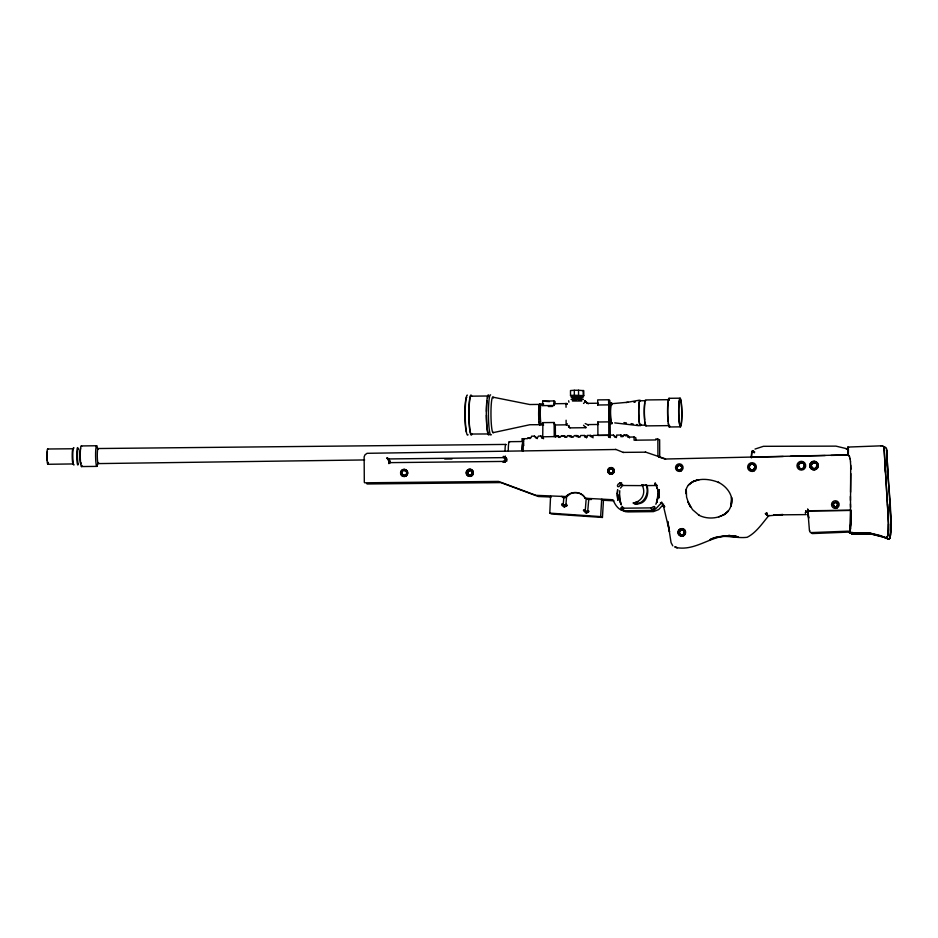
<?xml version="1.0" encoding="UTF-8"?>
<svg xmlns="http://www.w3.org/2000/svg" width="938" height="938" viewBox="0 0 938 938"><rect width="100%" height="100%" fill="white"/><g stroke="black" fill="none" stroke-linecap="round" stroke-linejoin="round"><path stroke-width="1.41" d="M850.391 496.39L850.614 507.306M850.485 500.388L850.813 473.608M686.1 490.75L686.112 493.834C684.517 486.154 692.056 480.373 698.974 479.846L693.252 481.429L688.328 485.181M850.567 492.204L850.696 465.236M585.769 401.71L584.515 400.585L588.361 403.786M602.442 517.459L600.66 516.592L601.68 499.262L603.462 500.142L602.442 517.459L551.567 514.001L549.785 513.133L550.583 496.073M686.276 489.214L686.569 497.105L688.762 503.729L690.603 507.083L688 501.853L692.537 509.651L699.15 515.325L698.552 515.032C707.733 519.98 720.97 518.843 728.275 511.069L723.925 514.681L718.825 516.838M848.409 449.068L848.339 455.012L830.974 455.411M850.684 528.95L850.754 510.272L807.841 510.764L807.735 509.182L808.697 518.163L807.899 512.254L807.032 511.785L808.005 512.171M658.03 493.576L656.741 502.662L657.925 497.586L657.784 490.222M585.265 510.413L583.401 510.249L585.57 512.758L587.551 512.558L589.064 511.21L587.739 510.94A1.325 1.313 -63.8 0 1 585.265 510.413L586.191 498.57L585.136 498.254C581.232 490.949 571.254 490.809 565.942 496.565L535.985 495.334L498.5 481.417L364.741 482.812A1.231 1.219 -63.8 0 1 364.307 482.167L364.143 456.818L364.999 454.836L367.075 453.312L615.938 449.501M563.269 504.222L561.651 504.011L561.897 505.406L564.16 506.966L566.634 505.77L566.646 504.41L565.907 504.421A1.325 1.313 -63.8 0 1 564.477 505.641A1.325 1.313 -63.8 0 1 563.269 504.222L563.89 496.718L561.065 496.495M565.907 504.421L566.622 496.624M619.76 490.703L619.385 497.972L620.862 504.069L619.303 494.338L619.385 497.972M886.539 449.267L890.877 519.371L891.065 530.568L890.056 537.908L888.673 539.162L879.926 535.434L870.101 533.159L849.289 532.585L870.101 533.159L886.773 537.802L887.864 535.774L888.556 529.888L887.594 504.245M886.293 538.002L887.442 536.935C885.718 535.387 887.477 541.109 889.74 538.459C893.328 509.24 886.562 479.412 886.621 450.017L888.098 475.484M587.751 510.952L588.818 498.711L591.151 498.699M888.192 534.203L888.579 524.272L884.042 448.036M890.561 535.375L890.959 525.444L889.576 499.028M752.065 451.307L752.991 450.803L753.742 452.257L754.644 451.87L754.363 452.843L752.335 451.284L752.874 450.58L751.866 451.577L751.619 457.826M657.925 497.586L655.85 504.304M751.021 457.533L751.866 451.577M846.346 449.279L847.155 448.962M569.049 425.418L568.733 427.13L569.999 427.88L585.84 427.705L585.781 426.919M850.403 503.952L850.731 523.603L849.441 532.538L850.532 525.784L850.637 510.213M766.85 515.255L765.396 513.649L766.932 513.063L765.396 513.649L768.034 515.841L769.078 515.337C762.864 522.466 756.544 532.585 747.164 537.286C734.993 538.881 721.615 532.96 709.902 539.69C718.825 535.551 729.037 535.621 738.546 537.333C716.421 529.935 699.279 551.134 677.377 547.757M565.145 497.339L563.48 497.398M651.23 507.88C651.523 513.039 659.074 502.956 651.23 507.88L623.231 508.208C621.554 507.493 619.713 507.435 621.636 509.064L622.949 509.709L623.231 508.208M850.168 532.081L849.582 532.737L848.515 531.154L810.432 532.62L809.424 530.545L807.735 509.182M534.437 436.135L537.228 438.538L534.437 436.135L531.565 436.193L531.06 437.706L528.164 437.753L527.648 438.644L522.243 438.703L522.243 440.192L524.025 441.059M889.564 538.529L889.986 537.474L888.673 539.162L882.306 536.595L872.481 534.32L851.657 533.757L852.454 533.3M569.999 427.88L569.542 427.282M654.806 484.489L656.729 486.107L655.216 482.8L654.806 484.489L657.034 485.251M629.515 437.964L628.448 435.853L626.666 434.974L624.028 435.009L622.973 436.616L620.862 436.639L620.85 435.044L616.629 435.091L616.641 436.686L614.648 436.709L613.464 435.126L610.556 435.162L609.77 436.768L608.539 436.78L608.528 435.185L593.379 435.361L592.335 436.967L591.28 436.979L590.577 435.396L587.27 435.431L587.27 437.026L584.714 437.049L584.409 435.466L580.704 435.502L579.989 437.108L578.3 437.131L577.011 435.549L574.373 435.584L573.153 437.19L571.207 437.202L570.14 435.631L567.502 435.654L566.751 437.26L564.864 437.284L563.808 435.701L561.522 435.724L560.115 437.331L558.532 437.354L557.77 435.771L555.026 435.807L553.959 436.604L542.739 436.803L542.75 437.8L541.777 437.812L540.839 436.064L538.447 436.1L537.533 437.624L535.446 437.659M623.629 485.427L623.547 485.509A1.243 1.231 -63.8 0 0 622.633 485.521L620.452 488.123M542.094 423.999A10.646 1.184 89.3 0 1 540.382 418.031A10.646 1.184 89.3 0 1 541.097 404.09L541.402 404.618A9.896 1.102 89.3 0 0 541.12 404.817M752.933 451.682L753.554 450.791L752.71 451.928M623.36 508.865L622.058 506.368L624.18 508.748M672.792 545.857L671.069 542.645L667.75 521.458L669.533 531.811L663.787 507.411C661.689 496.601 657.327 511.808 651.066 510.448L625.705 510.741C619.033 511.257 615.187 505.136 612.971 499.743L585.136 498.254M663.647 504.128L658.675 509.58L653.446 511.62L628.085 511.914L625.283 511.644L620.897 509.615M566.81 496.413C572.028 490.691 581.783 491.653 585.57 498.453M852.431 533.241L851.657 533.757L872.481 534.32L886.222 537.931M567.338 425.254L566.142 424.574L567.373 423.753M583.53 403.446L585.453 401.699M848.655 447.684L847.8 447.074L848.046 454.86L665.91 459.01L645.391 452.034M765.912 514.282L767.155 513.813L765.912 514.282L767.378 514.399L766.663 515.103M402.824 470.665C399.037 472.893 404.313 478.099 406.459 474.253C409.519 470.266 399.799 470.09 404.829 470.372M678.092 465.471C673.062 476.281 689.383 465.318 678.092 465.471L680.015 465.201M750.494 464.474L749.016 467.101L750.517 469.692M568.135 495.264L565.942 496.565M689.383 484.219C697.274 477.254 709.843 478.837 718.871 482.519L718.285 482.238C727.102 486.552 734.771 496.565 730.737 506.602L731.57 497.304C732.426 504.82 729.905 511.89 722.975 515.243M569.049 494.654L566.529 496.777L563.89 496.718M634.58 502.721C632.4 504.667 637.969 504.14 638.602 503.741C647.15 502.827 649.307 492.051 646.845 485.239L642.014 484.84C646.528 493.318 641.709 501.842 633.044 502.979C642.847 506.731 650.186 493.294 645.954 484.794M541.097 404.09L541.402 404.618M568.674 400.761L568.932 402.203M851.892 533.335L849.582 532.737M809.635 530.404L809.693 530.638M619.83 482.976C615.293 485.181 618.095 489.413 620.604 484.536A1.243 1.231 -63.8 0 1 621.519 484.524L621.589 482.836A2.837 2.814 -63.8 0 0 619.83 482.976L620.604 484.536M655.252 508.244L653.329 509.029M755.008 449.068L763.415 446.312L835.981 446.136L846.568 448.669M752.792 469.961C753.355 471.005 757.365 464.064 752.124 464.064L752.768 464.158M887.196 537.357L888.169 533.452L888.462 524.037M582.064 397.02L571.054 397.02L572.403 397.22M572.438 401.018L581.818 401.007M492.978 432.688L529.818 424.738L539.854 424.691M638.989 400.256L626.103 402.554M628.12 402.214L613.393 403.563M635.73 502.299L638.028 501.924M404.853 475.507L402.848 475.261M768.034 515.841L782.808 514.552L773.78 514.903L806.27 514.599M680.038 470.114L678.115 469.879M581.865 397.173L583.272 396.962L577.222 396.645M752.147 457.287L783.207 456.489M574.314 390.29L570.503 390.548L570.527 395.578L583.799 395.73L583.764 390.689L578.535 390.243L574.314 390.29L574.337 395.332L570.527 395.578M579.778 399.576L581.947 399.365L578.816 399.107M614.742 422.886L639.13 425.723M848.843 532.092L812.355 533.57A1.677 1.665 -63.8 0 1 811.698 533.042L811.429 532.538M847.8 447.074L880.852 445.843M849.289 532.585L852.431 532.491M578.594 399.694L579.532 399.67M790.441 456.325L825.182 455.54M578.148 399.623L583.284 399.354L572.403 399.377L576.389 399.635M576.378 396.704L572.485 397.114M566.294 403.586L554.604 403.727A10.646 1.184 89 0 0 553.924 405.497L542.703 405.626L542.656 401.124L553.877 400.936L555.073 401.511L555.097 403.739M549.457 401.605L542.656 401.124M623.289 452.386L645.684 452.175M47.791 464.287L73.094 463.935M98.162 463.595L364.648 459.948M488.534 395.977L471.099 396.176A18.959 2.111 89.5 0 0 469.035 416.542A18.959 2.111 89.5 0 0 471.72 433.661M574.337 395.332L583.799 395.73M669.099 398.31L680.191 398.181M609.852 404.219L610.028 405.028L609.829 400.35L608.633 399.776L597.717 399.893L597.752 404.993L609.372 404.864L609.372 405.802M669.099 399.682L645.661 399.951A12.991 1.442 89.3 0 0 644.312 414.303A12.991 1.442 89.3 0 0 646.259 425.43M586.754 403.352L598.432 403.223M539.819 404.407L529.782 404.524L492.919 397.161M548.331 406.506L552.529 406.459M542.739 436.803L542.879 422.628L554.1 422.499A10.646 1.184 89 0 0 555.308 424.328L555.448 437.343M608.75 420.928L608.821 435.338L597.905 435.455L597.834 422.006L609.454 421.866A10.646 1.184 89.3 0 1 609.372 404.864M609.946 423.695L610.122 422.886L610.31 436.064M554.827 424.973L566.482 424.832M588.349 424.586L598.55 424.468M640.185 425.184L645.801 425.125A12.229 1.36 89.3 0 1 644.934 422.041M645.954 425.887L669.392 425.618A12.991 1.442 89.3 0 1 668.477 423.39M669.24 426.978L680.343 426.849A14.351 1.595 89.3 0 0 681.609 406.037A14.351 1.595 89.3 0 0 678.842 404.665A14.351 1.595 89.3 0 0 680.343 426.849M569.284 436.533L571.922 436.498L570.14 435.631M576.155 436.451L578.793 436.428L577.011 435.549M590.154 436.287L592.359 436.264L593.062 437.847M635.858 440.016L635.858 437.894L634.076 437.014L627.733 437.085L626.666 434.974M522.243 440.192L523.146 440.18L523.24 450.979M657.855 438.867L657.948 456.349L659.731 457.216L659.637 439.746L655.861 438.89L655.861 439.945L634.088 440.203L634.076 437.014M81.372 445.937L96.684 445.761M509.322 441.681L523.146 441.517M505.793 444.424L98.091 448.528M389.059 458.94L503.518 457.627A1.899 1.888 -63.8 0 1 505.418 459.503A1.899 1.888 -63.8 0 1 503.542 461.426L390.185 462.633L389.364 463.255L389.164 462.516L388.93 463.653L388.684 460.851L386.855 457.756L388.004 459.292L387.511 458.119L389.059 458.94L390.372 462.727L388.883 458.858M444.718 459.022L451.999 458.94M81.477 466.561L96.802 466.385M646.259 485.603L656.823 485.485M808.146 510.917L851.047 510.424M47.721 448.997L73.012 448.763A7.598 0.844 89.3 0 0 72.214 456.923A7.598 0.844 89.3 0 0 73.316 463.782M471.169 434.036L488.604 433.954M880.735 445.785L882.306 445.925M578.218 399.025L571.066 399.412L576.636 399.717M851.939 533.652L854.811 533.663M564.324 504.914L563.504 505.582L564.606 507.282M623.547 485.509L643.62 485.626M551.192 497.034L538.365 496.507L500.88 482.589L367.121 483.973A1.231 1.219 -63.8 0 1 366.781 483.586M562.612 497.503L565.462 497.621M573.435 395.859L582.193 395.648L572.473 395.789M586.191 498.57L588.818 498.711M601.434 500.165L613.956 500.833M549.785 513.133L600.66 516.592M591.491 499.485L587.516 499.415M883.995 447.004L884.804 447.156M623.934 422.581L626.408 422.932M631.028 423.624L633.115 423.953M636.668 424.515L637.629 424.668M658.711 456.923L665.546 459.245M882.189 445.867L883.373 446.441M884.686 447.098L885.636 447.496M566.036 407.28L566.036 403.434L567.267 403.903M587.856 424.797L588.478 425.031L585.195 423.554M615.645 449.349L623.582 452.526M661.278 502.967L660.434 502.616L661.478 502.885L661.665 502.053L662.064 503.413M848.28 454.965L849.3 456.138M883.444 446.594L883.021 446.218M566.048 403.446L567.232 404.032M624.028 435.009L625.81 435.889M620.85 435.044L622.633 435.924M613.464 435.126L616.43 437.589L614.648 436.709M608.539 436.78L610.321 437.659M585.84 427.705L583.53 425.254M590.577 435.396L592.359 436.264M584.409 435.466L586.191 436.334L586.496 437.929M563.808 435.701L565.591 436.58L561.522 435.724M557.77 435.771L559.552 436.651M555.026 435.807L556.809 436.674M642.014 484.84L642.905 485.286M540.839 436.064L542.621 436.932L543.559 438.691L541.777 437.812M528.164 437.753L529.947 438.632M522.243 438.703L524.025 439.582M662.908 505.453L663.471 506.555L663.705 505.688L663.647 506.579L664.069 505.817L663.811 506.637L664.397 506.039L663.963 506.731L664.831 506.684L663.518 507.024M568.405 426.157L569.061 426.767M849.816 531.869L850.754 510.272M885.941 447.813L886.492 448.657M850.297 532.022L851.364 533.605M848.808 455.481L849.64 456.923M883.619 446.828L883.995 447.438M656.459 486.376L657.421 488.557L656.811 487.033M622.363 484.512L621.378 485.04M621.214 504.843L619.983 501.443M849.523 456.865L850.191 459.034M886.375 448.599L886.656 449.325M883.877 447.379L884.159 448.094M657.327 488.229L657.866 490.785M850.074 458.975L850.578 461.848M586.59 513.332L585.558 511.726L586.567 511.081A1.184 1.184 -63.8 0 0 588.525 512.031M850.461 461.789L850.93 469.281M884.733 460.617L885.484 472.306M888.263 518.081L884.124 448.798M553.877 400.936L553.924 405.497M554.1 422.499L554.252 436.756M566.106 420.224L566.142 424.574M609.454 420.928L609.454 421.866M608.633 399.776L608.668 405.814M583.178 390.396L583.202 395.437M578.535 390.243L578.558 395.285M48.389 462.34A7.656 0.856 89.3 0 1 46.935 458.213A7.656 0.856 89.3 0 1 47.944 449.361M47.322 460.452A5.71 0.633 89.3 0 1 47.404 451.541M74.055 464.896A8.747 0.973 89.3 0 1 72.789 455.868A8.747 0.973 89.3 0 1 73.973 448.036M78.253 464.087A8.735 0.973 89.3 0 1 76.752 455.821A8.735 0.973 89.3 0 1 78.171 448.985M78.335 463.864A7.586 0.844 89.3 0 1 77.444 455.868A7.586 0.844 89.3 0 1 78.253 448.716M81.196 463.02A7.586 0.844 89.3 0 1 79.929 457.814A7.586 0.844 89.3 0 1 80.703 448.692M82.052 465.471A10.33 1.149 89.3 0 1 80.281 457.041A10.33 1.149 89.3 0 1 81.665 446.441M97.599 463.771A10.33 1.149 89.3 0 1 95.969 462.973A10.33 1.149 89.3 0 1 95.887 448.387A10.33 1.149 89.3 0 1 97.517 449.185M98.584 462.786A7.539 0.844 89.3 0 1 97.294 456.63A7.539 0.844 89.3 0 1 98.302 448.892M506.063 458.19A6.953 0.774 89.3 0 1 505.301 456.02M505.054 450.99A6.953 0.774 89.3 0 1 505.992 444.764M508.29 450.803A9.673 1.079 89.3 0 1 509.604 442.15M522.114 450.639A9.673 1.079 89.3 0 1 523.685 443.076M522.255 450.709A8.419 0.938 89.3 0 1 522.794 443.228A8.419 0.938 89.3 0 1 523.826 445.562M612.197 422.979A10.635 1.184 89.3 0 1 610.404 412.72A10.635 1.184 89.3 0 1 612.092 404.172M612.057 422.886A10.095 1.126 89.3 0 1 610.462 412.122A10.095 1.126 89.3 0 1 612.092 404.735M640.795 424.762A12.757 1.419 89.3 0 1 638.708 413.705A12.757 1.419 89.3 0 1 640.373 400.714M640.771 424.269A12.229 1.36 89.3 0 1 638.801 415.042A12.229 1.36 89.3 0 1 640.056 400.772L645.672 400.702A12.229 1.36 89.3 0 0 645.086 401.628M644.711 420.001A12.229 1.36 89.3 0 1 644.828 402.953M668.219 421.572A12.991 1.442 89.3 0 1 668.243 401.886M668.794 399.823A12.991 1.442 89.3 0 1 669.415 400.127M669.896 426.051A14.351 1.595 89.3 0 1 667.586 413.353A14.351 1.595 89.3 0 1 669.427 398.791M610.087 422.346A9.04 1.008 89.3 0 1 609.817 421.912M609.02 412.826A9.04 1.008 89.3 0 1 609.137 408.382M609.489 405.263A9.04 1.008 89.3 0 1 610.251 404.735M610.368 423.765A10.635 1.184 89.3 0 1 608.844 412.743A10.635 1.184 89.3 0 1 610.263 403.152M472.177 474.124A2.486 2.462 -63.8 0 1 468.449 474.827A2.486 2.462 -63.8 0 1 468.425 471.017A2.486 2.462 -63.8 0 1 472.166 471.638M684.294 533.781A2.662 2.638 -63.8 0 1 679.839 534.027A2.662 2.638 -63.8 0 1 681.527 529.864A2.662 2.638 -63.8 0 1 684.552 533.136M567.091 505.406A1.325 1.313 -63.8 0 1 564.547 505.219M506.286 458.201A2.286 2.275 -63.8 0 1 507.048 459.632M506.93 460.722A2.286 2.275 -63.8 0 1 506.672 461.215M505.359 462.153A2.286 2.275 -63.8 0 1 504.808 462.223M609.008 405.849A7.973 0.891 89.3 0 1 609.653 405.873M543.137 404.759A9.896 1.102 89 0 1 543.383 404.595M598.057 423.249A10.646 1.184 89.3 0 1 597.834 422.006M597.752 404.993A10.646 1.184 89.3 0 1 597.952 403.961M543.606 425.102A10.646 1.184 89 0 1 542.879 422.628M542.703 405.626A10.646 1.184 89 0 1 543.63 404.184M468.05 434.716A20.015 2.228 89.5 0 1 465.225 416.648A20.015 2.228 89.5 0 1 467.394 395.156M466.421 432.125A17.881 1.993 89.5 0 1 464.931 411.829A17.881 1.993 89.5 0 1 466.878 397.278M471.744 434.693A20.026 2.228 89.5 0 1 468.894 413.998A20.026 2.228 89.5 0 1 471.673 396.082M488.053 433.028A19.018 2.122 89.5 0 1 486.447 415.159M486.459 411.442A19.018 2.122 89.5 0 1 487.033 400.796M487.479 397.993A19.018 2.122 89.5 0 1 487.983 396.352M489.179 434.611A20.085 2.239 89.5 0 1 486.341 416.484A20.085 2.239 89.5 0 1 488.522 394.91M491.289 434.599A20.085 2.239 89.5 0 1 488.452 416.472A20.085 2.239 89.5 0 1 490.633 394.886M493.494 432.336A17.787 1.982 89.5 0 1 490.961 413.951A17.787 1.982 89.5 0 1 493.435 398.017M540.147 424.492A10.154 1.137 89.5 0 1 539.045 421.326M538.858 419.134A10.154 1.137 89.5 0 1 538.928 407.936A10.154 1.137 89.5 0 1 540.112 404.899M540.452 424.082A10.693 1.196 89.5 0 1 538.658 415.358A10.693 1.196 89.5 0 1 540.124 404.395M503.26 462.071L503.249 462.34A2.966 2.943 -63.8 0 0 506.18 459.339A2.966 2.943 -63.8 0 0 503.225 456.419L503.343 457.533A1.899 1.888 -63.8 0 1 505.242 459.409A1.899 1.888 -63.8 0 1 503.366 461.332L503.26 462.071M617.286 493.341L617.872 500.435L617.181 495.334L617.661 489.671L617.286 493.341M467.464 472.201C471.298 482.929 475.062 464.333 467.464 472.201M608.774 470.29C612.01 480.432 616.547 462.985 608.774 470.29M679.264 531.729C682.934 543.219 688.07 523.463 679.264 531.729M798.32 464.943C802.717 478.72 808.884 455.012 798.32 464.943M811.089 464.814C815.368 478.204 821.36 455.165 811.089 464.814M833.237 504.058C836.344 513.801 840.706 497.034 833.237 504.058M583.87 510.272L584.351 510.776L583.87 510.272M805.871 512.254L805.343 512.875L805.871 512.254M805.719 510.682L806.07 511.409L805.719 510.682M469.915 475.273L468.625 474.98A2.486 2.462 -63.8 0 1 468.601 470.688L470.477 470.419A2.486 2.462 -63.8 0 1 470.501 475.214L469.915 475.273M674.961 546.936L676.04 546.913L674.961 547.006M635.155 401.781L633.818 402.027L635.249 401.769M677.283 547.628L676.146 547.593L677.283 547.628M733.833 536.09L728.603 535.434L737.034 536.536L733.833 536.09M659.32 497.609L659.18 489.882L659.32 497.609M679.018 404.09A13.284 1.477 89.3 0 0 680.167 425.629A13.284 1.477 89.3 0 0 681.598 407.831A13.284 1.477 89.3 0 0 679.018 404.09M405.615 475.156A2.662 2.638 -63.8 0 0 405.333 470.571A2.662 2.638 -63.8 0 0 401.523 473.127A2.662 2.638 -63.8 0 0 405.615 475.156M753.695 469.739A3.013 2.99 -63.8 0 0 753.671 464.533A3.013 2.99 -63.8 0 0 749.016 466.925A3.013 2.99 -63.8 0 0 753.355 469.739A3.013 2.99 -63.8 0 0 753.648 464.533A3.013 2.99 -63.8 0 0 749.192 467.194A3.013 2.99 -63.8 0 0 753.695 469.739M815.802 468.332A3.095 3.072 -63.8 0 0 815.767 462.973A3.095 3.072 -63.8 0 0 811.171 465.705A3.095 3.072 -63.8 0 0 815.802 468.332M815.626 468.25A3.095 3.072 -63.8 0 0 815.591 462.88A3.095 3.072 -63.8 0 0 810.983 465.611A3.095 3.072 -63.8 0 0 815.568 468.214A3.095 3.072 -63.8 0 0 815.532 462.856A3.095 3.072 -63.8 0 0 810.924 465.588A3.095 3.072 -63.8 0 0 815.626 468.25M683.157 534.672A2.662 2.638 -63.8 0 0 683.122 530.076A2.662 2.638 -63.8 0 0 679.124 532.385A2.662 2.638 -63.8 0 0 683.087 534.637A2.662 2.638 -63.8 0 0 683.063 530.04A2.662 2.638 -63.8 0 0 679.182 532.421A2.662 2.638 -63.8 0 0 683.157 534.672M680.824 469.938A2.544 2.533 -63.8 0 0 680.8 465.529A2.544 2.533 -63.8 0 0 677.013 467.781A2.544 2.533 -63.8 0 0 680.824 469.938M680.449 469.891A2.544 2.533 -63.8 0 0 680.695 465.494A2.544 2.533 -63.8 0 0 676.779 467.511A2.544 2.533 -63.8 0 0 680.449 469.891M803.163 468.554A3.189 3.166 -63.8 0 0 803.139 463.044A3.189 3.166 -63.8 0 0 798.402 465.846A3.189 3.166 -63.8 0 0 803.163 468.554M802.987 468.472A3.189 3.166 -63.8 0 0 802.963 462.95A3.189 3.166 -63.8 0 0 798.215 465.764A3.189 3.166 -63.8 0 0 802.987 468.472M612.209 472.893A2.345 2.333 -63.8 0 0 612.186 468.824A2.345 2.333 -63.8 0 0 608.633 470.876A2.345 2.333 -63.8 0 0 612.151 472.858A2.345 2.333 -63.8 0 0 612.127 468.801A2.345 2.333 -63.8 0 0 608.692 470.899A2.345 2.333 -63.8 0 0 612.209 472.893M836.708 506.637A2.251 2.239 -63.8 0 0 836.696 502.745A2.251 2.239 -63.8 0 0 833.343 504.726A2.251 2.239 -63.8 0 0 836.708 506.637M836.532 506.555A2.251 2.239 -63.8 0 0 836.508 502.651A2.251 2.239 -63.8 0 0 833.167 504.644A2.251 2.239 -63.8 0 0 836.532 506.555M405.556 475.12A2.662 2.638 -63.8 0 0 405.275 470.536A2.662 2.638 -63.8 0 0 401.464 473.104A2.662 2.638 -63.8 0 0 405.556 475.12M405.884 475.988A3.564 3.541 -63.8 0 0 405.861 469.821A3.564 3.541 -63.8 0 0 400.561 472.963A3.564 3.541 -63.8 0 0 405.884 475.988M405.943 476.012A3.564 3.541 -63.8 0 0 405.92 469.844A3.564 3.541 -63.8 0 0 400.62 472.987A3.564 3.541 -63.8 0 0 405.943 476.012M803.526 469.469A4.385 4.35 -63.8 0 0 803.491 461.883A4.385 4.35 -63.8 0 0 796.972 465.752A4.385 4.35 -63.8 0 0 803.526 469.469M816.154 469.235A4.291 4.256 -63.8 0 0 816.119 461.824A4.291 4.256 -63.8 0 0 809.752 465.6A4.291 4.256 -63.8 0 0 816.154 469.235A4.291 4.256 -63.8 0 0 816.177 461.848A4.291 4.256 -63.8 0 0 809.811 465.635A4.291 4.256 -63.8 0 0 816.212 469.258M612.62 473.667A3.295 3.26 -63.8 0 0 612.584 467.98A3.295 3.26 -63.8 0 0 607.695 470.876A3.295 3.26 -63.8 0 0 612.62 473.667A3.295 3.26 -63.8 0 0 612.643 468.003A3.295 3.26 -63.8 0 0 607.754 470.911A3.295 3.26 -63.8 0 0 612.678 473.702M470.911 474.991A2.486 2.462 -63.8 0 0 471.146 470.7A2.486 2.462 -63.8 0 0 467.323 472.67A2.486 2.462 -63.8 0 0 470.911 474.991M471.591 475.871A3.588 3.553 -63.8 0 0 471.556 469.668A3.588 3.553 -63.8 0 0 466.221 472.834A3.588 3.553 -63.8 0 0 471.591 475.871A3.588 3.553 -63.8 0 0 471.615 469.692A3.588 3.553 -63.8 0 0 466.28 472.858A3.588 3.553 -63.8 0 0 471.65 475.894M754.211 470.841A4.385 4.35 -63.8 0 0 754.164 463.255A4.385 4.35 -63.8 0 0 747.645 467.124A4.385 4.35 -63.8 0 0 754.211 470.841M837.271 507.88A3.834 3.799 -63.8 0 0 837.235 501.244A3.834 3.799 -63.8 0 0 831.537 504.632A3.834 3.799 -63.8 0 0 837.271 507.88M681.211 470.899A3.811 3.775 -63.8 0 0 681.176 464.322A3.811 3.775 -63.8 0 0 675.524 467.675A3.811 3.775 -63.8 0 0 681.211 470.899M683.65 535.586A3.764 3.729 -63.8 0 0 683.614 529.091A3.764 3.729 -63.8 0 0 678.022 532.397A3.764 3.729 -63.8 0 0 683.65 535.586M683.708 535.621A3.764 3.729 -63.8 0 0 683.673 529.114A3.764 3.729 -63.8 0 0 678.08 532.432A3.764 3.729 -63.8 0 0 683.708 535.621"/></g></svg>
